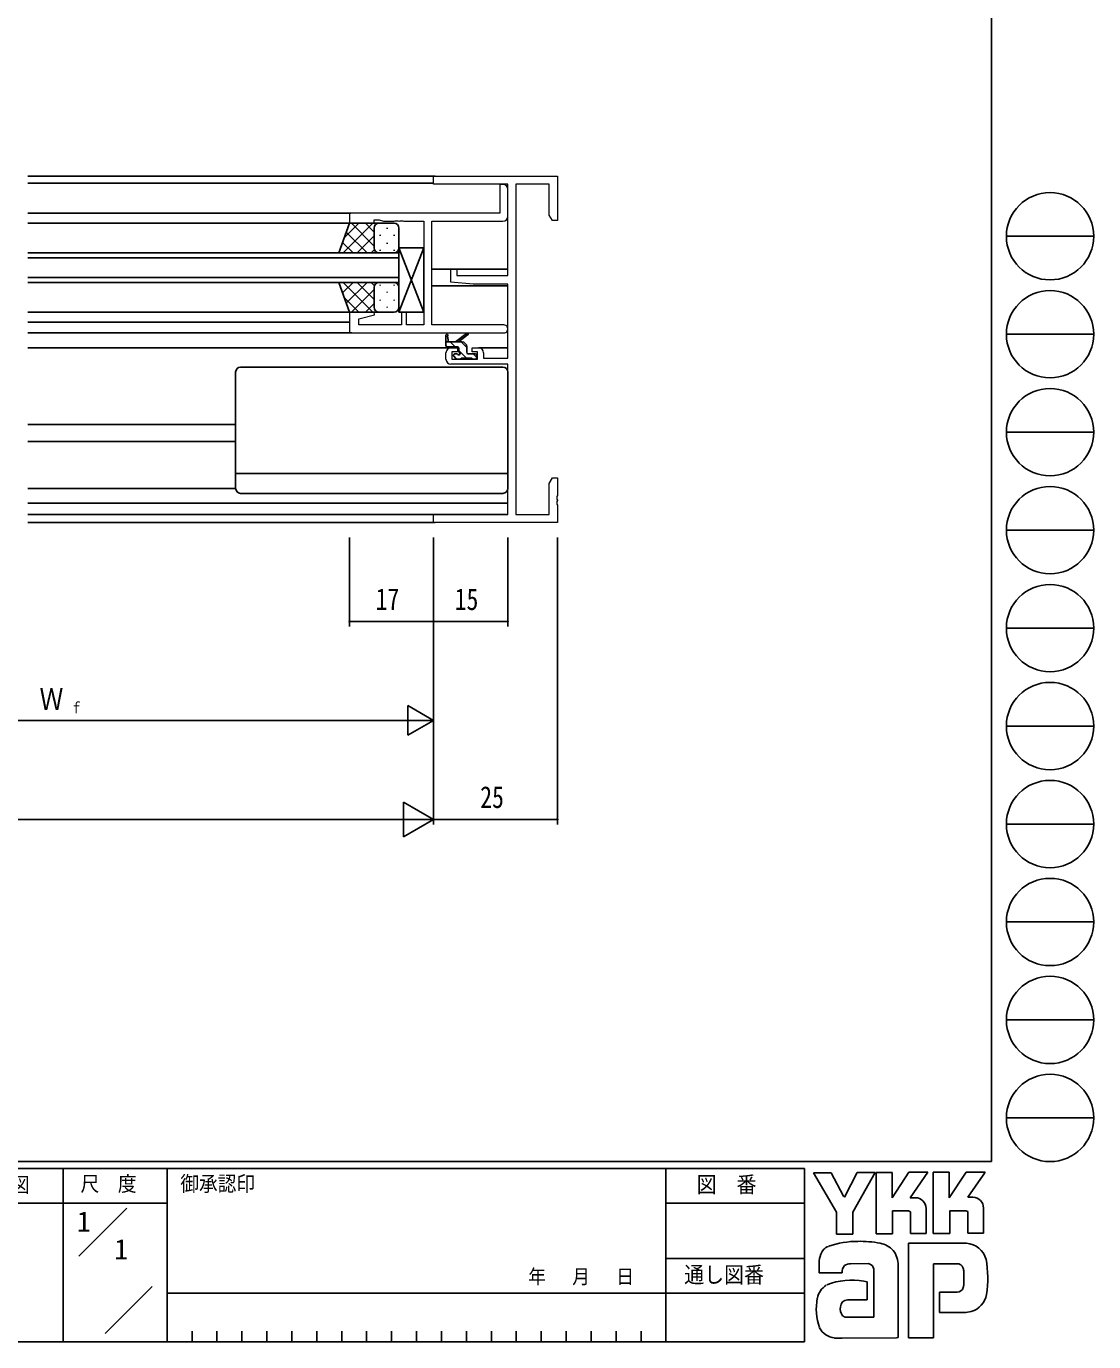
# Model space of a CAD drawing. Units: millimetres, scale not verified. Extents: x -397 to 397, y -282 to 282.
# Drawn here: x 181.1 to 396.7, y -282.1 to -16.3 of the extents above; entities that cross this region are included whole.
import ezdxf
from ezdxf.enums import TextEntityAlignment as Align

# ---------------------------------------------------------------- set-up
doc = ezdxf.new("R2010")
doc.units = ezdxf.units.MM
doc.header["$LTSCALE"] = 2
for name, color, linetype in [('0-1_USER1', 3, 'Continuous'), ('0-3_YKK_12', 2, 'Continuous'), ('0-4_YKK_13', 4, 'Continuous'), ('0-6_YKK_D', 6, 'Continuous'), ('0-7_YKK_ZWAK', 7, 'Continuous')]:
    doc.layers.add(name, color=color, linetype=linetype)
doc.layers.add('0-2_YKK_11', color=7, linetype='Continuous', lineweight=18)
doc.styles.add('ＭＳ ゴシック', font='')
doc.styles.get('ＭＳ ゴシック').set_extended_font_data('MS Gothic')

msp = doc.modelspace()

# ---------------------------------------------------------------- linework, layer by layer
at = {"layer": '0-2_YKK_11'}
for p, q in [((278.352, -54.673), (278.352, -49.243)), ((246.352, -78.243), (277.537, -78.243)), ((265.852, -83.543), (265.852, -82.243))]:
    msp.add_line(p, q, dxfattribs=at)
for points in [[(273.452, -82.243), (273.452, -83.343), (278.352, -83.343), (278.352, -68.343), (271.352, -68.343), (266.852, -67.949), (266.852, -65.343), (268.052, -65.343), (268.052, -66.643), (278.352, -66.643), (278.352, -48.173), (263.352, -48.173), (263.352, -46.543), (288.352, -46.543), (288.352, -55.543), (287.352, -55.543), (286.722, -54.452), (286.722, -48.173), (279.982, -48.173)], [(277.352, -48.243), (276.722, -48.243), (276.722, -54.043), (246.352, -54.043), (246.352, -56.043), (251.352, -56.043), (251.352, -55.343), (252.352, -55.343), (253.258, -55.673), (255.393, -55.673), (255.577, -55.553), (256.127, -55.553), (256.31, -55.673), (256.393, -55.673), (256.577, -55.553), (257.127, -55.553), (257.31, -55.673), (261.352, -55.673), (261.352, -76.613), (257.852, -76.613), (257.852, -74.043), (256.852, -74.043), (256.852, -76.613), (248.252, -76.613), (248.252, -75.403), (251.381, -74.565), (251.312, -74.043), (246.352, -74.043), (246.352, -78.243)], [(279.982, -48.173), (279.982, -114.913), (286.722, -114.913), (286.722, -108.634), (287.352, -107.543), (288.352, -107.543), (288.352, -111.085), (288.232, -111.268), (288.232, -111.818), (288.352, -112.001), (288.352, -112.085), (288.232, -112.268), (288.232, -112.818), (288.352, -113.001), (288.352, -116.543), (263.352, -116.543), (263.352, -114.913), (278.352, -114.913), (278.352, -84.543), (266.852, -84.543)], [(277.537, -76.613), (262.982, -76.613), (262.982, -55.673), (277.352, -55.673)], [(266.852, -81.243), (268.152, -81.243), (268.152, -82.043), (267.052, -82.043), (267.052, -83.543), (272.252, -83.543), (272.252, -82.043), (271.152, -82.043), (271.152, -81.243), (272.452, -81.243)]]:
    msp.add_lwpolyline(points, dxfattribs=at)
for centre, radius, start, end in [((277.352, -49.243), 1, 0.00001, 89.99999), ((277.352, -54.673), 1, 270.00001, 359.99999), ((277.537, -77.428), 0.815, 269.99999, 90.00001), ((266.852, -82.243), 1, 90.00001, 179.99999), ((272.452, -82.243), 1, 0.00001, 89.99999), ((266.852, -83.543), 1, 180.00001, 269.99999)]:
    msp.add_arc(centre, radius, start, end, dxfattribs=at)
at = {"layer": '0-3_YKK_12'}
for p, q in [((263.652, -46.543), (181.352, -46.543)), ((181.352, -47.943), (263.352, -47.943)), ((246.652, -54.043), (181.352, -54.043)), ((246.852, -56.043), (181.352, -56.043)), ((256.352, -62.043), (181.352, -62.043)), ((181.352, -63.043), (256.352, -63.043)), ((256.352, -68.043), (256.352, -62.043)), ((278.352, -65.343), (262.982, -65.343)), ((256.352, -67.043), (181.352, -67.043)), ((181.352, -68.043), (256.352, -68.043)), ((278.352, -68.743), (262.982, -68.743)), ((246.852, -74.043), (181.352, -74.042)), ((246.352, -76.044), (181.352, -76.043)), ((246.852, -78.243), (181.352, -78.243)), ((266.852, -81.243), (181.352, -81.243)), ((278.352, -81.243), (272.452, -81.243)), ((223.352, -96.743), (181.352, -96.743)), ((223.352, -100.143), (181.352, -100.143)), ((181.352, -109.643), (223.352, -109.643)), ((278.352, -112.643), (181.352, -112.643)), ((278.052, -114.913), (181.352, -114.913)), ((263.652, -116.543), (181.352, -116.543))]:
    msp.add_line(p, q, dxfattribs=at)
at = {"layer": '0-4_YKK_13'}
for p, q in [((244.205, -62.044), (246.348, -56.044)), ((251.08, -56.044), (245.08, -62.044)), ((248.251, -56.044), (245.291, -59.005)), ((249.899, -62.044), (245.704, -57.849)), ((246.348, -56.044), (252.348, -56.044)), ((251.348, -60.665), (246.728, -56.044)), ((251.348, -57.836), (249.556, -56.044)), ((251.348, -57.044), (251.348, -60.644)), ((251.348, -57.444), (251.348, -61.044)), ((255.348, -56.044), (252.348, -56.044)), ((252.57, -58.379), (252.57, -58.579)), ((253.985, -56.964), (253.985, -57.164)), ((255.4, -58.379), (255.4, -58.579)), ((256.348, -61.044), (256.348, -57.044)), ((247.071, -62.044), (244.959, -59.933)), ((251.348, -58.605), (247.908, -62.044)), ((253.985, -59.994), (253.985, -60.194)), ((256.352, -74.043), (256.352, -61.043)), ((256.352, -61.043), (261.352, -61.043)), ((256.352, -61.043), (261.352, -74.043)), ((261.352, -61.043), (256.352, -74.043)), ((261.352, -61.043), (261.352, -74.043)), ((252.57, -62.044), (244.205, -62.044)), ((251.405, -61.376), (250.737, -62.044)), ((252.348, -62.044), (255.348, -62.044)), ((252.57, -61.409), (252.57, -61.609)), ((255.4, -61.409), (255.4, -61.609)), ((244.205, -68.043), (246.348, -74.043)), ((252.57, -68.043), (244.205, -68.043)), ((247.071, -68.043), (244.959, -70.154)), ((251.08, -74.043), (245.08, -68.043)), ((249.899, -68.043), (245.704, -72.238)), ((251.348, -71.482), (247.908, -68.043)), ((251.405, -68.711), (250.737, -68.043)), ((251.348, -72.643), (251.348, -69.043)), ((252.348, -68.043), (255.348, -68.043)), ((252.57, -68.678), (252.57, -68.478)), ((255.4, -68.678), (255.4, -68.478)), ((256.348, -69.043), (256.348, -73.043)), ((248.251, -74.043), (245.291, -71.082)), ((251.348, -69.422), (246.728, -74.043)), ((251.348, -73.043), (251.348, -69.443)), ((252.57, -71.708), (252.57, -71.508)), ((253.985, -70.093), (253.985, -69.893)), ((255.4, -71.708), (255.4, -71.508)), ((246.348, -74.043), (252.348, -74.043)), ((251.348, -72.251), (249.556, -74.043)), ((255.348, -74.043), (252.348, -74.043)), ((253.985, -73.123), (253.985, -72.923)), ((261.352, -74.043), (256.352, -74.043)), ((265.852, -80.743), (265.852, -78.743)), ((266.152, -78.917), (266.35, -80.043)), ((267.752, -80.043), (269.969, -78.36)), ((268.352, -80.043), (270.171, -78.642)), ((269.052, -80.043), (265.852, -80.043)), ((268.152, -81.043), (266.152, -81.043)), ((267.687, -81.043), (266.687, -80.043)), ((268.452, -81.982), (268.452, -81.343)), ((269.987, -83.343), (268.452, -81.807)), ((270.052, -81.162), (268.932, -80.043)), ((270.052, -82.143), (270.052, -81.043)), ((267.939, -83.455), (267.439, -82.955)), ((267.652, -82.443), (267.991, -82.443)), ((268.752, -83.543), (268.152, -83.543)), ((271.052, -83.343), (268.952, -83.343)), ((270.352, -82.443), (271.752, -82.443)), ((271.752, -83.543), (271.252, -83.543)), ((272.052, -83.162), (271.332, -82.443)), ((272.052, -82.743), (272.052, -83.243)), ((223.352, -109.643), (223.352, -86.143)), ((277.352, -85.143), (224.352, -85.143)), ((278.352, -109.643), (278.352, -86.143)), ((278.352, -106.603), (223.352, -106.603)), ((277.352, -110.643), (224.352, -110.643))]:
    msp.add_line(p, q, dxfattribs=at)
for centre, radius, start, end in [((252.348, -57.044), 1, 90, 180), ((252.348, -57.044), 1, 90, 180), ((255.348, -57.044), 1, 360, 90), ((252.348, -61.044), 1, 180, 270), ((252.348, -61.044), 1, 180, 270), ((255.348, -61.044), 1, 270, 360), ((252.348, -69.043), 1, 90, 180), ((252.348, -69.043), 1, 90, 180), ((255.348, -69.043), 1, 360, 90), ((252.348, -73.043), 1, 180, 270), ((252.348, -73.043), 1, 180, 270), ((255.348, -73.043), 1, 270, 360), ((266.052, -78.743), 0.2, 300, 180), ((270.152, -78.443), 0.2, 275.58289, 155.58289), ((266.152, -80.743), 0.3, 180, 270), ((268.152, -81.343), 0.3, 0, 90), ((268.452, -82.443), 0.25, 213.05573, 56.94427), ((268.752, -81.982), 0.3, 180, 236.94427), ((269.052, -81.043), 1, 0, 90), ((270.352, -82.143), 0.3, 180, 270), ((267.652, -82.743), 0.3, 90, 225), ((268.152, -83.243), 0.3, 225, 270), ((267.991, -82.743), 0.3, 33.05573, 90), ((268.752, -83.343), 0.2, 270, 0), ((271.252, -83.343), 0.2, 180, 270), ((271.752, -82.743), 0.3, 0, 90), ((271.752, -83.243), 0.3, 270, 0), ((224.352, -86.143), 1, 90, 180), ((277.352, -86.143), 1, 0, 90), ((224.352, -109.643), 1, 180, 270), ((277.352, -109.643), 1, 270, 0)]:
    msp.add_arc(centre, radius, start, end, dxfattribs=at)
at = {"layer": '0-6_YKK_D'}
for p, q in [((246.352, -119.543), (246.352, -137.543)), ((263.352, -119.543), (263.352, -137.543)), ((263.352, -119.543), (263.352, -137.543)), ((263.352, -119.543), (263.352, -177.543)), ((263.352, -119.543), (263.352, -157.543)), ((263.352, -119.543), (263.352, -177.543)), ((278.352, -119.543), (278.352, -137.543)), ((288.352, -119.543), (288.352, -177.543)), ((263.352, -136.543), (246.352, -136.543)), ((278.352, -136.543), (263.352, -136.543)), ((258.155, -153.543), (258.155, -159.543)), ((263.352, -156.543), (258.155, -153.543)), ((119.352, -156.543), (257.352, -156.543)), ((263.352, -156.543), (252.959, -156.543)), ((263.352, -156.543), (258.155, -159.543)), ((257.289, -173.043), (257.289, -180.043)), ((263.352, -176.543), (257.289, -173.043)), ((256.352, -176.543), (-69.648, -176.543)), ((263.352, -176.543), (251.227, -176.543)), ((263.352, -176.543), (257.289, -180.043)), ((263.352, -176.543), (288.352, -176.543))]:
    msp.add_line(p, q, dxfattribs=at)
for centre, start, end in [((246.352, -136.543), 0, 180), ((246.352, -136.543), 180, 0), ((263.352, -136.543), 0, 180), ((263.352, -136.543), 0, 180), ((263.352, -136.543), 180, 0), ((263.352, -136.543), 180, 0), ((278.352, -136.543), 0, 180), ((278.352, -136.543), 180, 0), ((288.352, -176.543), 0, 180), ((288.352, -176.543), 180, 0)]:
    msp.add_arc(centre, 0.106, start, end, dxfattribs=at)
at = {"layer": '0-7_YKK_ZWAK'}
for p, q in [((376.1, 279.325), (376.1, -245.675)), ((379.076, -58.691), (396.716, -58.691)), ((379.076, -78.487), (396.716, -78.487)), ((379.076, -98.283), (396.716, -98.283)), ((379.076, -118.079), (396.716, -118.079)), ((379.076, -137.875), (396.716, -137.875)), ((379.076, -157.671), (396.716, -157.671)), ((379.076, -177.467), (396.716, -177.467)), ((379.076, -197.263), (396.716, -197.263)), ((379.076, -217.059), (396.716, -217.059)), ((379.076, -236.855), (396.716, -236.855)), ((376.1, -245.675), (-393.9, -245.675)), ((338.3, -247.075), (-393.9, -247.075)), ((188.5, -247.075), (188.5, -282.075)), ((209.5, -247.075), (209.5, -282.075)), ((310.3, -247.075), (310.3, -282.075)), ((338.3, -247.075), (338.3, -282.075)), ((344.732, -255.874), (340.137, -247.981)), ((340.137, -247.981), (343.651, -247.981)), ((343.651, -247.981), (346.164, -252.684)), ((348.936, -247.873), (346.381, -252.847)), ((352.562, -247.873), (348.029, -255.901)), ((348.936, -247.873), (352.562, -247.873)), ((352.76, -260.307), (352.76, -247.9)), ((352.76, -247.9), (355.976, -247.9)), ((355.976, -252.999), (359.355, -247.846)), ((355.976, -247.9), (355.976, -252.999)), ((359.355, -247.846), (363.18, -247.846)), ((363.18, -247.846), (359.64, -252.982)), ((364.274, -260.199), (364.274, -247.792)), ((364.274, -247.792), (367.545, -247.792)), ((367.545, -252.984), (370.978, -247.792)), ((367.545, -247.792), (367.545, -252.984)), ((370.978, -247.792), (374.762, -247.792)), ((374.383, -248.441), (371.261, -252.901)), ((374.762, -247.792), (374.383, -248.441)), ((189.484, -254.075), (121.3, -254.075)), ((189.484, -254.075), (209.5, -254.075)), ((191.67, -264.812), (201.364, -255.118)), ((310.3, -254.075), (338.3, -254.075)), ((346.164, -252.684), (346.381, -252.847)), ((360.679, -252.982), (359.64, -252.982)), ((362.842, -255.144), (362.842, -260.226)), ((372.301, -252.901), (371.261, -252.901)), ((374.464, -255.144), (374.464, -260.172)), ((344.732, -260.334), (344.732, -255.874)), ((348.029, -255.901), (348.029, -260.334)), ((359.274, -255.658), (356.084, -255.658)), ((356.084, -255.658), (356.084, -260.307)), ((359.706, -255.82), (359.274, -255.658)), ((359.706, -260.226), (359.706, -255.82)), ((371.302, -260.172), (371.302, -255.793)), ((348.029, -260.334), (344.732, -260.334)), ((356.084, -260.307), (352.76, -260.307)), ((362.842, -260.226), (359.706, -260.226)), ((367.68, -260.199), (364.274, -260.199)), ((371.302, -260.121), (371.353, -260.172)), ((374.464, -260.172), (371.302, -260.172)), ((359.328, -262.172), (359.328, -281.282)), ((370.923, -262.172), (359.328, -262.172)), ((310.3, -265.275), (338.3, -265.275)), ((351.246, -266.28), (347.548, -266.35)), ((352.327, -277.146), (352.327, -267.416)), ((357.22, -266.659), (357.22, -281.255)), ((364.355, -281.282), (364.355, -266.334)), ((364.355, -266.334), (369.004, -266.334)), ((370.473, -267.832), (370.491, -270.466)), ((196.972, -280.42), (206.496, -270.897)), ((350.273, -269.848), (350.976, -270.01)), ((350.976, -270.01), (350.976, -273.605)), ((209.5, -272.275), (310.3, -272.275)), ((338.3, -272.275), (310.3, -272.275)), ((350.976, -273.605), (346.981, -273.61)), ((369.113, -272.065), (365.572, -272.065)), ((365.572, -272.065), (365.572, -276.2)), ((365.572, -276.2), (370.896, -276.2)), ((370.896, -276.2), (371.978, -275.957)), ((346.705, -277.146), (352.327, -277.146)), ((351.895, -277.146), (352.246, -277.146)), ((352.327, -277.145), (352.328, -277.146)), ((214.54, -279.975), (214.54, -282.075)), ((219.58, -279.975), (219.58, -282.075)), ((224.62, -279.975), (224.62, -282.075)), ((229.66, -279.975), (229.66, -282.075)), ((234.7, -279.975), (234.7, -282.075)), ((239.74, -279.975), (239.74, -282.075)), ((244.78, -279.975), (244.78, -282.075)), ((249.82, -279.975), (249.82, -282.075)), ((254.86, -279.975), (254.86, -282.075)), ((259.9, -279.975), (259.9, -282.075)), ((264.94, -279.975), (264.94, -282.075)), ((269.98, -279.975), (269.98, -282.075)), ((275.02, -279.975), (275.02, -282.075)), ((280.06, -279.975), (280.06, -282.075)), ((285.1, -279.975), (285.1, -282.075)), ((290.14, -279.975), (290.14, -282.075)), ((295.18, -279.975), (295.18, -282.075)), ((300.22, -279.975), (300.22, -282.075)), ((305.26, -279.975), (305.26, -282.075)), ((345.867, -281.336), (344.38, -281.336)), ((356.895, -281.309), (345.867, -281.336)), ((357.22, -281.255), (356.895, -281.309)), ((359.328, -281.282), (363.571, -281.282)), ((363.571, -281.282), (364.355, -281.282)), ((-393.9, -282.075), (338.3, -282.075))]:
    msp.add_line(p, q, dxfattribs=at)
for points in [[(371.302, -255.793), (370.869, -255.631), (367.68, -255.631), (367.68, -260.199)], [(345.867, -268.145), (341.218, -268.145), (341.218, -266.216)]]:
    msp.add_lwpolyline(points, dxfattribs=at)
for centre in [(387.896, -58.691), (387.896, -78.487), (387.896, -98.283), (387.896, -118.079), (387.896, -137.875), (387.896, -157.671), (387.896, -177.467), (387.896, -197.263), (387.896, -217.059), (387.896, -236.855)]:
    msp.add_circle(centre, 8.82, dxfattribs=at)
for centre, radius, start, end in [((360.679, -255.144), 2.163, 0.00166, 89.99604), ((372.3, -255.063), 2.163, 0.00166, 89.99604), ((343.906, -265.131), 2.444, 109.02127, 161.51264), ((349.022, -279.476), 17.68, 89.89165, 109.30848), ((349.541, -282.538), 20.748, 78.7801, 91.46938), ((352.83, -266.572), 4.449, 40.66422, 80.31694), ((370.772, -266.516), 4.341, 14.44572, 87.08746), ((346.259, -266.241), 5.037, 158.41083, 179.71775), ((352.609, -266.561), 4.612, 358.78059, 38.76563), ((354.466, -269.263), 20.86, 350.99027, 10.67625), ((347.975, -268.082), 2.109, 138.46382, 181.71359), ((347.415, -268.046), 1.701, 85.50551, 126.78038), ((350.756, -267.829), 1.625, 14.7552, 72.44995), ((369.165, -267.554), 1.229, 16.43123, 96.91661), ((366.831, -268.283), 3.673, 4.93423, 17.03552), ((344.727, -274.003), 3.908, 121.82711, 169.08475), ((347.82, -282.929), 13.309, 79.38098, 112.05825), ((366.81, -270.116), 3.697, 343.6902, 354.75362), ((351.749, -275.47), 11.082, 168.76372, 199.80079), ((346.99, -275.055), 1.445, 90.33953, 178.03639), ((369.114, -270.759), 1.306, 269.95468, 342.90145), ((370.835, -271.82), 4.291, 285.44291, 349.90448), ((347.882, -275.403), 2.369, 171.08203, 216.71923), ((346.95, -275.64), 1.526, 230.9728, 260.75491), ((344.74, -277.518), 3.823, 207.31435, 263.59464)]:
    msp.add_arc(centre, radius, start, end, dxfattribs=at)

# ---------------------------------------------------------------- texts
at = {"layer": '0-1_USER1', "style": 'ＭＳ ゴシック'}
for p in [(191.3, -261.075), (198.833, -266.675)]:
    msp.add_text('1', height=4.106, dxfattribs=at).set_placement(p, align=Align.BOTTOM_LEFT)
at = {"layer": '0-6_YKK_D', "style": 'ＭＳ ゴシック', "width": 0.8}
for s, height, p in [('17', 4.399, (251.635, -135.543)), ('15', 4.399, (267.611, -135.543)), ('Ｗ', 4.399, (183.734, -155.743)), ('ｆ', 2.199, (189.972, -155.743)), ('25', 4.399, (272.769, -175.543))]:
    msp.add_text(s, height=height, dxfattribs=at).set_placement(p, align=Align.BOTTOM_LEFT)
at = {"layer": '0-7_YKK_ZWAK', "style": 'ＭＳ ゴシック', "width": 0.9}
for s, height, p in [('作  図', 3.079, (170.42, -252.837)), ('尺  度', 3.079, (192.012, -252.612)), ('御承認印', 3.079, (212.167, -252.608)), ('図\u3000番', 3.284, (316.498, -252.937)), ('年   月   日', 2.903, (282.476, -271.244)), ('通し図番', 3.284, (313.979, -271.16))]:
    msp.add_text(s, height=height, dxfattribs=at).set_placement(p, align=Align.BOTTOM_LEFT)

doc.saveas('drawing.dxf')
